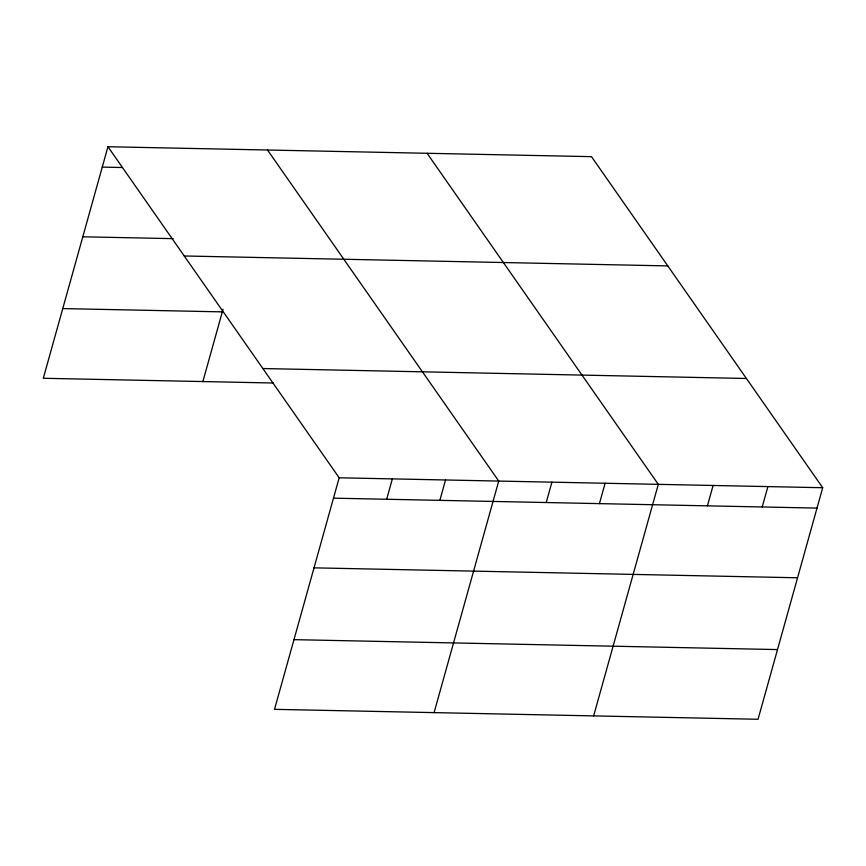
<?xml version="1.0" encoding="UTF-8"?>
<svg xmlns="http://www.w3.org/2000/svg" width="866" height="866" viewBox="0 0 866 866"><rect width="100%" height="100%" fill="white"/><g stroke="black" fill="none" stroke-linecap="round" stroke-linejoin="round"><path stroke-width="1.3" d="M107.947 146.733L339.169 477.794L274.511 709.341L758.053 719.267L822.7 487.72L591.489 156.659L107.947 146.733L43.3 378.28L273.342 383.01M202.871 381.56L223.038 309.303M386.669 499.249L392.352 478.887M439.852 500.342L445.546 479.97M434.082 712.621L498.729 481.063L267.518 150.013M546.23 502.529L551.923 482.156M599.424 503.622L605.107 483.25M593.643 715.89L658.301 484.343L427.079 153.282M707.414 505.841L713.097 485.469M762.21 506.967L767.904 486.595M102.264 167.106L122.203 167.517M82.8 236.797L173.222 238.648M184.252 255.979L667.783 265.905M62.753 308.588L222.324 311.868M262.863 368.537L746.395 378.474M339.169 477.794L822.7 487.72M333.475 498.166L817.017 508.093M314.022 567.847L797.554 577.774M293.975 639.649L777.506 649.576"/></g></svg>
